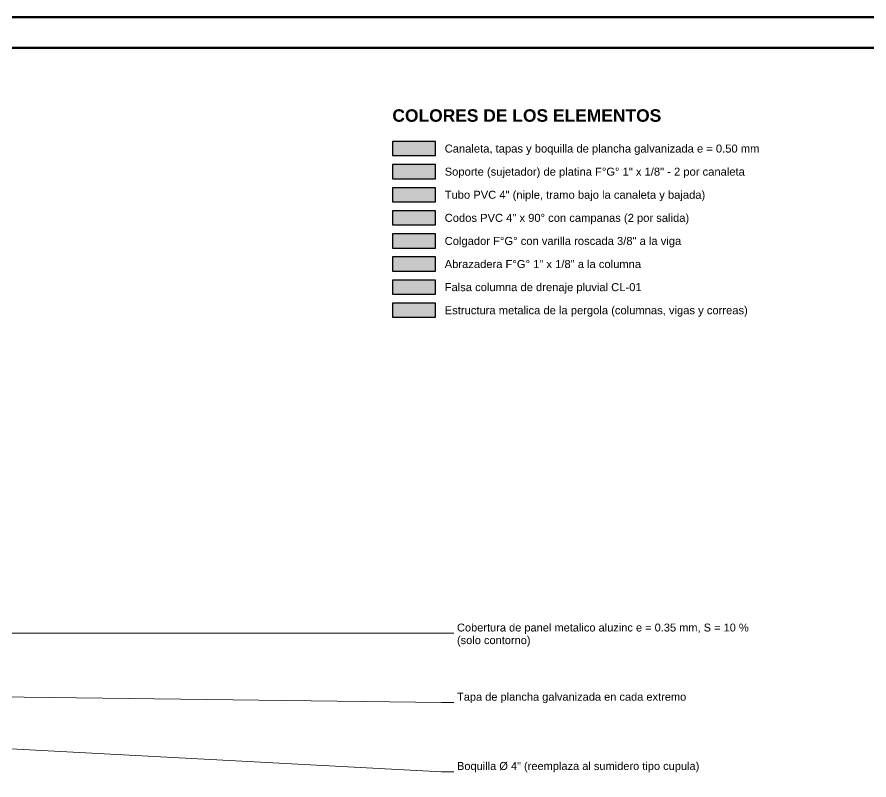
# Model space of a CAD drawing. Header units: metres. Extents: x 0 to 34.2, y 0 to 17.8.
# Drawn here: x 14.34 to 22.65, y 10.39 to 17.82 of the extents above; entities that cross this region are included whole.
import ezdxf
from ezdxf.enums import TextEntityAlignment as Align

# ---------------------------------------------------------------- set-up
doc = ezdxf.new("R2010")
doc.units = ezdxf.units.M
doc.header["$LTSCALE"] = 0.25
doc.layers.add('LEYENDA', color=7, linetype='CONTINUOUS')
doc.layers.add('TEXTOS', color=7, linetype='CONTINUOUS')
for name, color, linetype, lineweight in [('LLAMADAS', 30, 'CONTINUOUS', 18), ('MARCO', 7, 'CONTINUOUS', 50), ('TITULOS', 160, 'CONTINUOUS', 35)]:
    doc.layers.add(name, color=color, linetype=linetype, lineweight=lineweight)
doc.styles.get("Standard").update_dxf_attribs({"font": 'arial.ttf'})
doc.styles.add('TITULOS', font='arialbd.ttf')

msp = doc.modelspace()

# ---------------------------------------------------------------- linework, layer by layer
at = {"layer": 'LEYENDA'}
for points in [[(18, 16.47), (18.42, 16.47), (18.42, 16.608), (18, 16.608)], [(18, 16.245), (18.42, 16.245), (18.42, 16.383), (18, 16.383)], [(18, 16.02), (18.42, 16.02), (18.42, 16.158), (18, 16.158)], [(18, 15.795), (18.42, 15.795), (18.42, 15.933), (18, 15.933)], [(18, 15.57), (18.42, 15.57), (18.42, 15.708), (18, 15.708)], [(18, 15.345), (18.42, 15.345), (18.42, 15.483), (18, 15.483)], [(18, 15.12), (18.42, 15.12), (18.42, 15.258), (18, 15.258)], [(18, 14.895), (18.42, 14.895), (18.42, 15.033), (18, 15.033)]]:
    msp.add_lwpolyline(points, close=True, dxfattribs=at)
at = {"layer": 'LEYENDA', "true_color": 0xd2d6de}
msp.add_solid([(18, 16.47), (18.42, 16.47), (18, 16.608), (18.42, 16.608)], dxfattribs=at)
at = {"layer": 'LEYENDA', "true_color": 0x92a0b2}
msp.add_solid([(18, 16.245), (18.42, 16.245), (18, 16.383), (18.42, 16.383)], dxfattribs=at)
at = {"layer": 'LEYENDA', "true_color": 0xb4d6f6}
msp.add_solid([(18, 16.02), (18.42, 16.02), (18, 16.158), (18.42, 16.158)], dxfattribs=at)
at = {"layer": 'LEYENDA', "true_color": 0x3c64be}
msp.add_solid([(18, 15.795), (18.42, 15.795), (18, 15.933), (18.42, 15.933)], dxfattribs=at)
at = {"layer": 'LEYENDA', "true_color": 0xec9632}
msp.add_solid([(18, 15.57), (18.42, 15.57), (18, 15.708), (18.42, 15.708)], dxfattribs=at)
at = {"layer": 'LEYENDA', "true_color": 0xd64646}
msp.add_solid([(18, 15.345), (18.42, 15.345), (18, 15.483), (18.42, 15.483)], dxfattribs=at)
at = {"layer": 'LEYENDA', "true_color": 0xdcdcd6}
msp.add_solid([(18, 15.12), (18.42, 15.12), (18, 15.258), (18.42, 15.258)], dxfattribs=at)
at = {"layer": 'LEYENDA', "true_color": 0x78808c}
msp.add_solid([(18, 14.895), (18.42, 14.895), (18, 15.033), (18.42, 15.033)], dxfattribs=at)
at = {"layer": 'LLAMADAS'}
for p, q in [((18.48, 11.8175), (8.8794, 11.8175)), ((18.6, 11.8175), (18.48, 11.8175)), ((18.48, 11.1432), (5.9349, 11.3007)), ((18.6, 11.1432), (18.48, 11.1432)), ((18.48, 10.4689), (6.0622, 11.1265)), ((18.6, 10.4689), (18.48, 10.4689))]:
    msp.add_line(p, q, dxfattribs=at)
at = {"layer": 'MARCO'}
msp.add_lwpolyline([(0, 0), (25.23, 0), (25.23, 17.82), (0, 17.82)], close=True, dxfattribs=at)
at = {"layer": 'MARCO', "const_width": 0.024}
msp.add_lwpolyline([(0.75, 0.3), (24.93, 0.3), (24.93, 17.52), (0.75, 17.52)], close=True, dxfattribs=at)

# ---------------------------------------------------------------- texts
at = {"layer": 'LEYENDA'}
for s, p in [('Canaleta, tapas y boquilla de plancha galvanizada e = 0.50 mm', (18.51, 16.539)), ('Soporte (sujetador) de platina F°G° 1" x 1/8" - 2 por canaleta', (18.51, 16.314)), ('Tubo PVC 4" (niple, tramo bajo la canaleta y bajada)', (18.51, 16.089)), ('Codos PVC 4" x 90° con campanas (2 por salida)', (18.51, 15.864)), ('Colgador F°G° con varilla roscada 3/8" a la viga', (18.51, 15.639)), ('Abrazadera F°G° 1" x 1/8" a la columna', (18.51, 15.414)), ('Falsa columna de drenaje pluvial CL-01', (18.51, 15.189)), ('Estructura metalica de la pergola (columnas, vigas y correas)', (18.51, 14.964))]:
    msp.add_text(s, height=0.078, dxfattribs=at).set_placement(p, align=Align.MIDDLE_LEFT)
at = {"layer": 'TEXTOS'}
for s, p in [('Cobertura de panel metalico aluzinc e = 0.35 mm, S = 10 %', (18.63, 11.8346)), ('(solo contorno)', (18.63, 11.7115)), ('Tapa de plancha galvanizada en cada extremo', (18.63, 11.1603)), ('Boquilla Ø 4" (reemplaza al sumidero tipo cupula)', (18.63, 10.486))]:
    msp.add_text(s, height=0.07695, dxfattribs=at).set_placement(p)
at = {"layer": 'TITULOS', "style": 'TITULOS'}
msp.add_text('COLORES DE LOS ELEMENTOS', height=0.1215, dxfattribs=at).set_placement((18, 16.8))

doc.saveas('drawing.dxf')
